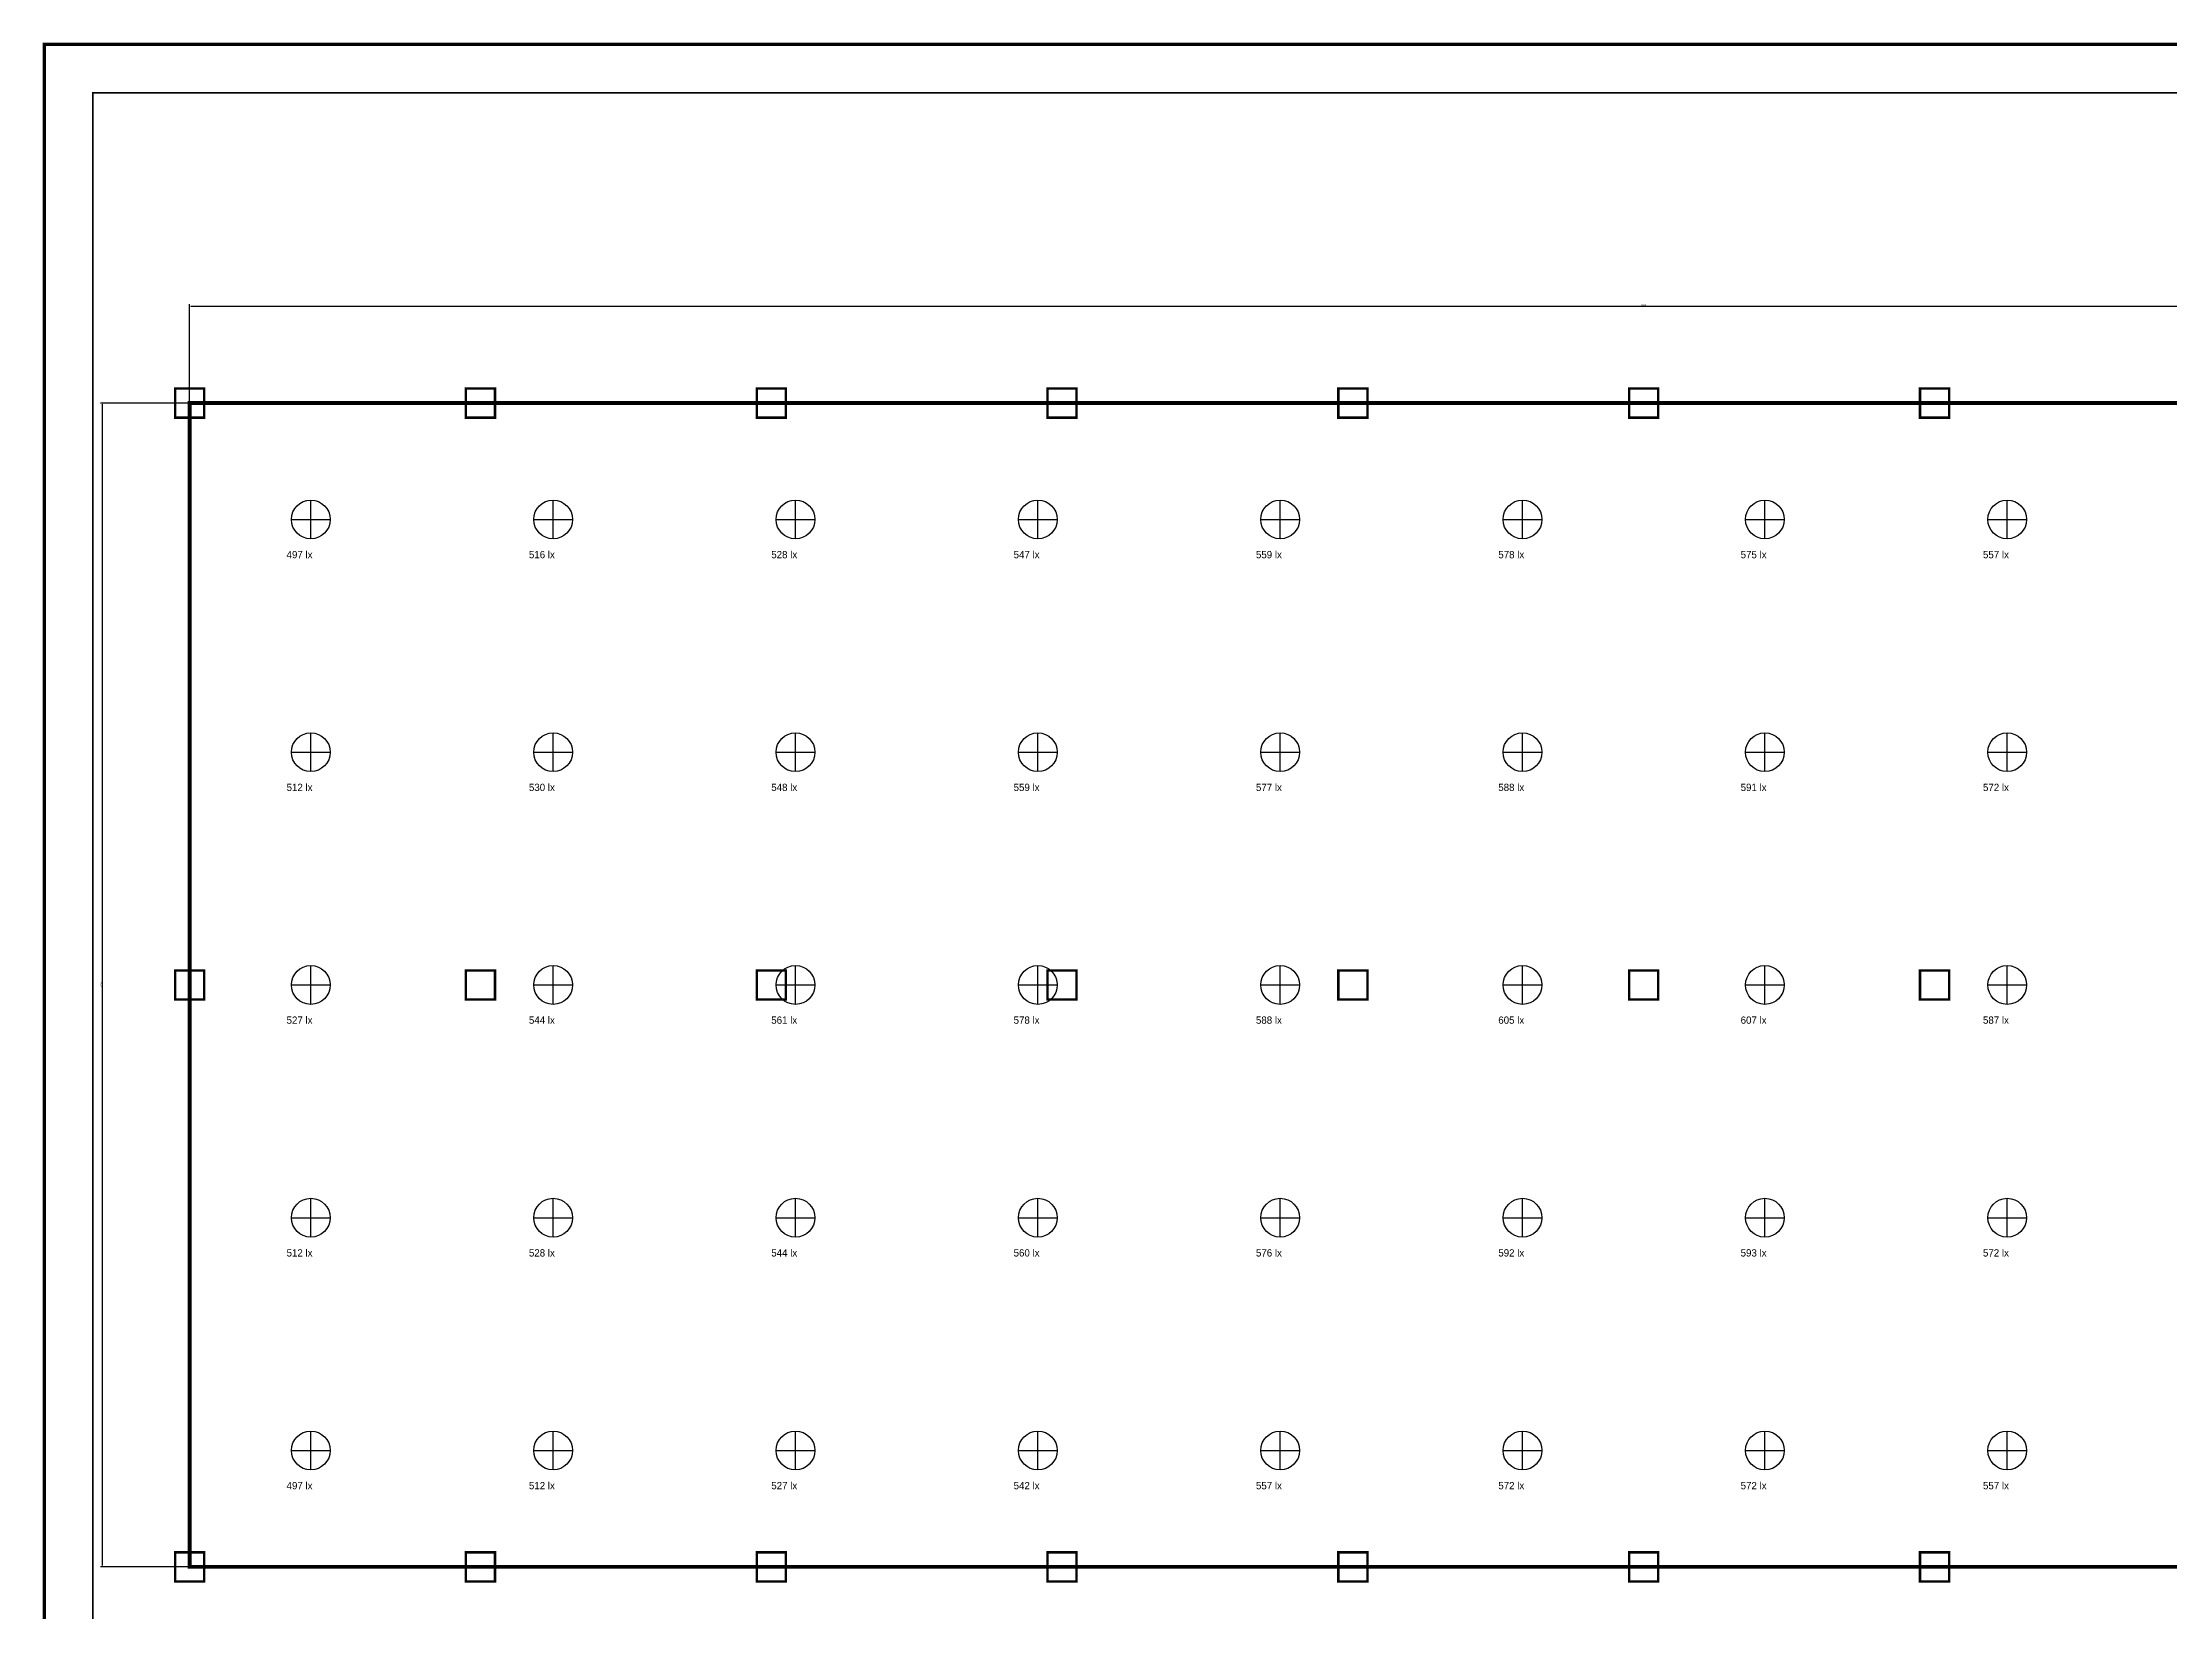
# Model space of a CAD drawing. Header units: metres. Extents: x 0 to 841, y 0 to 594.
# Drawn here: x -0.4 to 438.5, y 270.8 to 594.4 of the extents above; entities that cross this region are included whole.
import ezdxf

# ---------------------------------------------------------------- set-up
doc = ezdxf.new("R2010")
doc.units = ezdxf.units.M
for name, color, linetype in [('ARMATUR_NORMAL', 2, 'Continuous'), ('CERCEVE', 7, 'Continuous'), ('DUVAR', 7, 'Continuous'), ('KOLON', 4, 'Continuous'), ('LUX_GRID', 9, 'Continuous'), ('OLCU', 3, 'Continuous')]:
    doc.layers.add(name, color=color, linetype=linetype)
doc.styles.add('OpenSansCondensed-Light', font='OpenSansCondensed-Light.ttf')
doc.dimstyles.new('EZ_CURVED', dxfattribs={"dimtxt": 0.25, "dimasz": 0.25, "dimexe": 0.375, "dimexo": 0.125, "dimgap": 0.1, "dimtad": 1, "dimlfac": 100, "dimzin": 12, "dimdsep": 46, "dimtxsty": 'OpenSansCondensed-Light', "dimcen": 2.5, "dimazin": 2, "dimtfac": 0.5, "dimtmove": 2, "dimatfit": 3})

# ---------------------------------------------------------------- blocks, each defined once
blk = doc.blocks.new('*D3')
at = {"layer": 'Defpoints', "color": 0}
for p in [(630, 540), (30, 520), (630, 520)]:
    blk.add_point(p, dxfattribs=at)
at = {"layer": 'OLCU', "color": 0, "lineweight": -2}
for p, q in [((30, 520.12), (30, 540.38)), ((30.25, 540), (629.75, 540)), ((630, 520.12), (630, 540.38))]:
    blk.add_line(p, q, dxfattribs=at)
at = {"layer": 'OLCU', "color": 0}
for points in [[(30.25, 540.04), (30.25, 539.96), (30, 540)], [(629.75, 539.96), (629.75, 540.04), (630, 540)]]:
    blk.add_solid(points, dxfattribs=at)
at = {"layer": 'OLCU', "color": 0, "insert": (330, 540.23), "char_height": 0.25, "attachment_point": 5, "style": 'OpenSansCondensed-Light'}
blk.add_mtext('60000', dxfattribs=at)
blk = doc.blocks.new('*D4')
at = {"layer": 'Defpoints', "color": 0}
for p in [(12, 520), (30, 520), (30, 280)]:
    blk.add_point(p, dxfattribs=at)
at = {"layer": 'OLCU', "color": 0, "lineweight": -2}
for p, q in [((29.88, 520), (11.62, 520)), ((12, 280.25), (12, 519.75)), ((29.88, 280), (11.62, 280))]:
    blk.add_line(p, q, dxfattribs=at)
at = {"layer": 'OLCU', "color": 0}
for points in [[(12.04, 519.75), (11.96, 519.75), (12, 520)], [(11.96, 280.25), (12.04, 280.25), (12, 280)]]:
    blk.add_solid(points, dxfattribs=at)
at = {"layer": 'OLCU', "color": 0, "insert": (11.78, 400), "char_height": 0.25, "attachment_point": 5, "rotation": 90, "style": 'OpenSansCondensed-Light'}
blk.add_mtext('24000', dxfattribs=at)

msp = doc.modelspace()

# ---------------------------------------------------------------- linework, layer by layer
at = {"layer": 'ARMATUR_NORMAL'}
for points in [[(51, 496), (59, 496)], [(55, 492), (55, 500)], [(101, 496), (109, 496)], [(105, 492), (105, 500)], [(151, 496), (159, 496)], [(155, 492), (155, 500)], [(201, 496), (209, 496)], [(205, 492), (205, 500)], [(251, 496), (259, 496)], [(255, 492), (255, 500)], [(301, 496), (309, 496)], [(305, 492), (305, 500)], [(351, 496), (359, 496)], [(355, 492), (355, 500)], [(401, 496), (409, 496)], [(405, 492), (405, 500)], [(55, 444), (55, 452)], [(105, 444), (105, 452)], [(155, 444), (155, 452)], [(205, 444), (205, 452)], [(255, 444), (255, 452)], [(305, 444), (305, 452)], [(355, 444), (355, 452)], [(405, 444), (405, 452)], [(51, 448), (59, 448)], [(101, 448), (109, 448)], [(151, 448), (159, 448)], [(201, 448), (209, 448)], [(251, 448), (259, 448)], [(301, 448), (309, 448)], [(351, 448), (359, 448)], [(401, 448), (409, 448)], [(55, 396), (55, 404)], [(105, 396), (105, 404)], [(155, 396), (155, 404)], [(205, 396), (205, 404)], [(255, 396), (255, 404)], [(305, 396), (305, 404)], [(355, 396), (355, 404)], [(405, 396), (405, 404)], [(51, 400), (59, 400)], [(101, 400), (109, 400)], [(151, 400), (159, 400)], [(201, 400), (209, 400)], [(251, 400), (259, 400)], [(301, 400), (309, 400)], [(351, 400), (359, 400)], [(401, 400), (409, 400)], [(55, 348), (55, 356)], [(105, 348), (105, 356)], [(155, 348), (155, 356)], [(205, 348), (205, 356)], [(255, 348), (255, 356)], [(305, 348), (305, 356)], [(355, 348), (355, 356)], [(405, 348), (405, 356)], [(51, 352), (59, 352)], [(101, 352), (109, 352)], [(151, 352), (159, 352)], [(201, 352), (209, 352)], [(251, 352), (259, 352)], [(301, 352), (309, 352)], [(351, 352), (359, 352)], [(401, 352), (409, 352)], [(55, 300), (55, 308)], [(105, 300), (105, 308)], [(155, 300), (155, 308)], [(205, 300), (205, 308)], [(255, 300), (255, 308)], [(305, 300), (305, 308)], [(355, 300), (355, 308)], [(405, 300), (405, 308)], [(51, 304), (59, 304)], [(101, 304), (109, 304)], [(151, 304), (159, 304)], [(201, 304), (209, 304)], [(251, 304), (259, 304)], [(301, 304), (309, 304)], [(351, 304), (359, 304)], [(401, 304), (409, 304)]]:
    msp.add_lwpolyline(points, dxfattribs=at)
for centre in [(55, 496), (105, 496), (155, 496), (205, 496), (255, 496), (305, 496), (355, 496), (405, 496), (55, 448), (105, 448), (155, 448), (205, 448), (255, 448), (305, 448), (355, 448), (405, 448), (55, 400), (105, 400), (155, 400), (205, 400), (255, 400), (305, 400), (355, 400), (405, 400), (55, 352), (105, 352), (155, 352), (205, 352), (255, 352), (305, 352), (355, 352), (405, 352), (55, 304), (105, 304), (155, 304), (205, 304), (255, 304), (305, 304), (355, 304), (405, 304)]:
    msp.add_circle(centre, 4, dxfattribs=at)
at = {"layer": 'CERCEVE'}
for points, const_width in [([(0, 0), (841, 0), (841, 594), (0, 594), (0, 0)], 0.7), ([(10, 10), (831, 10), (831, 584), (10, 584), (10, 10)], 0.35)]:
    msp.add_lwpolyline(points, dxfattribs=dict(at, const_width=const_width))
at = {"layer": 'DUVAR', "const_width": 0.8}
msp.add_lwpolyline([(30, 280), (630, 280), (630, 520), (30, 520), (30, 280)], dxfattribs=at)
at = {"layer": 'KOLON', "const_width": 0.5}
for points in [[(27, 517), (33, 517), (33, 523), (27, 523), (27, 517)], [(87, 517), (93, 517), (93, 523), (87, 523), (87, 517)], [(147, 517), (153, 517), (153, 523), (147, 523), (147, 517)], [(207, 517), (213, 517), (213, 523), (207, 523), (207, 517)], [(267, 517), (273, 517), (273, 523), (267, 523), (267, 517)], [(327, 517), (333, 517), (333, 523), (327, 523), (327, 517)], [(387, 517), (393, 517), (393, 523), (387, 523), (387, 517)], [(27, 397), (33, 397), (33, 403), (27, 403), (27, 397)], [(87, 397), (93, 397), (93, 403), (87, 403), (87, 397)], [(147, 397), (153, 397), (153, 403), (147, 403), (147, 397)], [(207, 397), (213, 397), (213, 403), (207, 403), (207, 397)], [(267, 397), (273, 397), (273, 403), (267, 403), (267, 397)], [(327, 397), (333, 397), (333, 403), (327, 403), (327, 397)], [(387, 397), (393, 397), (393, 403), (387, 403), (387, 397)], [(27, 277), (33, 277), (33, 283), (27, 283), (27, 277)], [(87, 277), (93, 277), (93, 283), (87, 283), (87, 277)], [(147, 277), (153, 277), (153, 283), (147, 283), (147, 277)], [(207, 277), (213, 277), (213, 283), (207, 283), (207, 277)], [(267, 277), (273, 277), (273, 283), (267, 283), (267, 277)], [(327, 277), (333, 277), (333, 283), (327, 283), (327, 277)], [(387, 277), (393, 277), (393, 283), (387, 283), (387, 277)]]:
    msp.add_lwpolyline(points, dxfattribs=at)

# ---------------------------------------------------------------- texts
at = {"layer": 'LUX_GRID'}
for s, p in [('497 lx', (50, 488)), ('516 lx', (100, 488)), ('528 lx', (150, 488)), ('547 lx', (200, 488)), ('559 lx', (250, 488)), ('578 lx', (300, 488)), ('575 lx', (350, 488)), ('557 lx', (400, 488)), ('512 lx', (50, 440)), ('530 lx', (100, 440)), ('548 lx', (150, 440)), ('559 lx', (200, 440)), ('577 lx', (250, 440)), ('588 lx', (300, 440)), ('591 lx', (350, 440)), ('572 lx', (400, 440)), ('527 lx', (50, 392)), ('544 lx', (100, 392)), ('561 lx', (150, 392)), ('578 lx', (200, 392)), ('588 lx', (250, 392)), ('605 lx', (300, 392)), ('607 lx', (350, 392)), ('587 lx', (400, 392)), ('512 lx', (50, 344)), ('528 lx', (100, 344)), ('544 lx', (150, 344)), ('560 lx', (200, 344)), ('576 lx', (250, 344)), ('592 lx', (300, 344)), ('593 lx', (350, 344)), ('572 lx', (400, 344)), ('497 lx', (50, 296)), ('512 lx', (100, 296)), ('527 lx', (150, 296)), ('542 lx', (200, 296)), ('557 lx', (250, 296)), ('572 lx', (300, 296)), ('572 lx', (350, 296)), ('557 lx', (400, 296))]:
    msp.add_text(s, height=1.5, dxfattribs=at).set_placement(p)

# ---------------------------------------------------------------- dimensions: what is measured, and where the dimension line sits
at = {"layer": 'OLCU'}
dim = msp.add_linear_dim(base=(630, 540), p1=(30, 520), p2=(630, 520), dimstyle='EZ_CURVED', dxfattribs=at)
dim.commit()
dim.dimension.update_dxf_attribs({"geometry": '*D3', "text_midpoint": (330, 540.225)})
dim = msp.add_linear_dim(base=(12, 520), p1=(30, 280), p2=(30, 520), angle=90, dimstyle='EZ_CURVED', dxfattribs=at)
dim.commit()
dim.dimension.update_dxf_attribs({"geometry": '*D4', "text_midpoint": (11.775, 400)})

doc.saveas('drawing.dxf')
